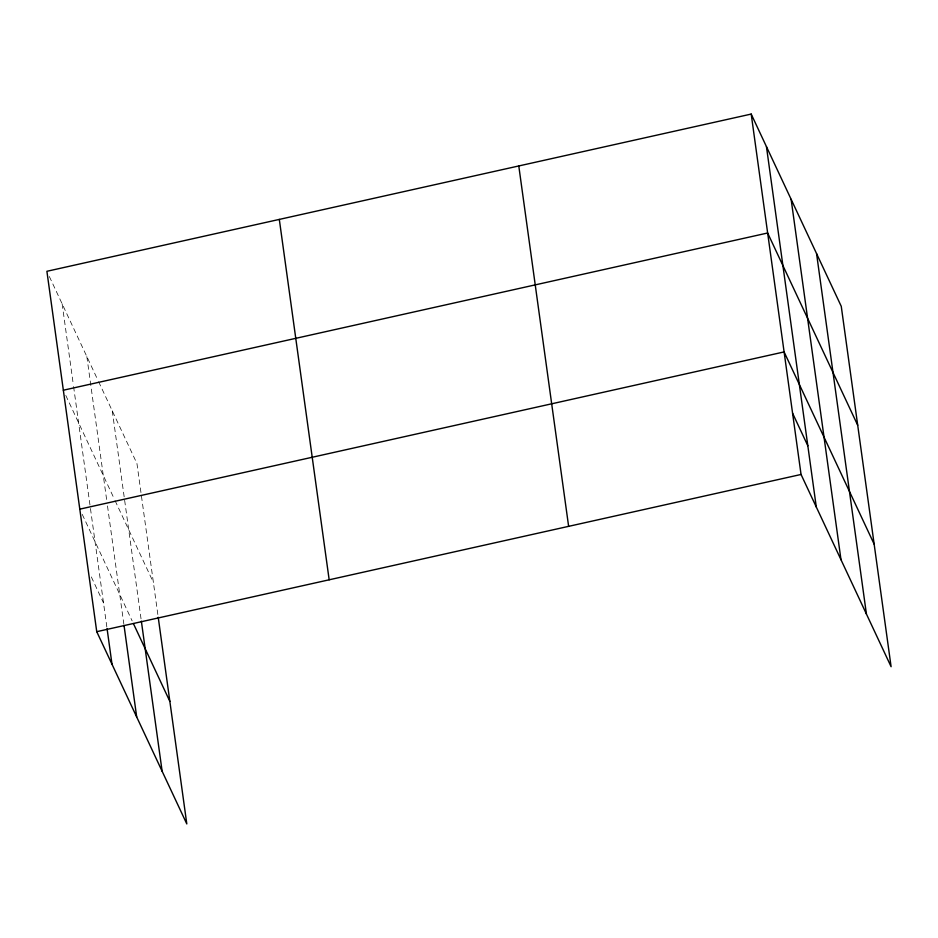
<?xml version="1.0" encoding="UTF-8"?>
<svg xmlns="http://www.w3.org/2000/svg" width="938" height="938" viewBox="0 0 938 938"><rect width="100%" height="100%" fill="white"/><g stroke="black" fill="none" stroke-linecap="round" stroke-linejoin="round"><path stroke-width="0.7" stroke-dasharray="4.69 3.52" d="M49.339 276.511L97.998 380.382M98.619 381.707L136.948 463.536L158.217 617.274M65.789 395.437L114.448 499.309M115.069 500.634L153.398 582.463M82.239 514.364L132.141 620.886M91.326 576.929L103.532 602.982M112.267 410.844L141.157 619.69M86.835 356.557L106.698 500.13M107.495 505.934L123.875 624.321M62.154 303.853L73.387 385.072M73.586 386.526L106.873 627.194"/><path stroke-width="1.41" d="M751.197 114.073L801.052 474.464L891.1 666.707L841.257 306.316L751.197 114.073L46.9 271.293L96.743 631.684L186.803 823.927L158.217 617.274M63.35 390.22L767.647 232.999L857.707 425.242M79.8 509.146L784.098 351.926L874.157 544.169M96.743 631.684L801.052 474.464M792.575 413.201L807.829 445.761M133.384 623.535L169.848 701.39M816.564 253.623L866.419 614.015M791.133 199.337L840.987 559.716M766.452 146.645L816.295 507.024M518.784 165.956L568.627 526.347M279.313 219.41L329.168 579.801M141.357 621.144L162.122 771.224M124.074 625.752L136.69 716.937M107.073 628.624L111.997 664.245"/></g></svg>
